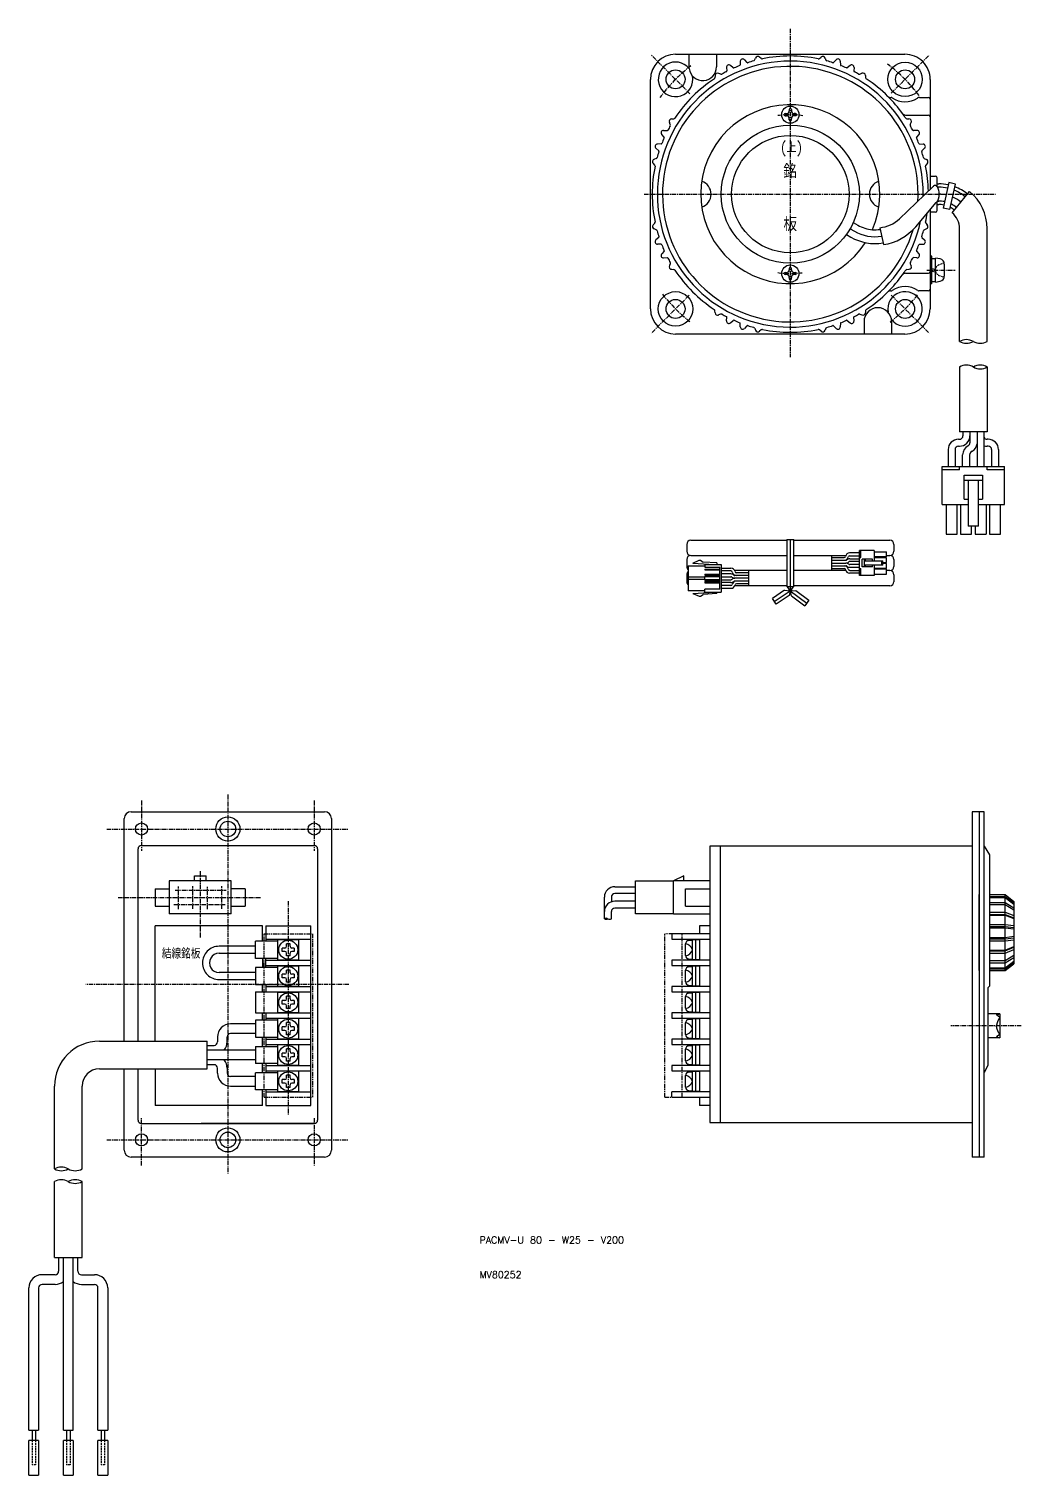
# Model space of a CAD drawing. Extents: x -120 to 530, y -47 to 372.
# Drawn here: x -120.5 to 166.8, y -47 to 371.6 of the extents above; entities that cross this region are included whole.
import ezdxf

# ---------------------------------------------------------------- set-up
doc = ezdxf.new("R2010")
doc.units = 0
for name, pattern in [('CENTER', [2, 1.25, -0.25, 0.25, -0.25]), ('DASHED', [0.75, 0.5, -0.25]), ('PHANTOM', [2.5, 1.25, -0.25, 0.25, -0.25, 0.25, -0.25])]:
    doc.linetypes.add(name, pattern=pattern)
doc.layers.get('0').update_dxf_attribs({"linetype": 'CONTINUOUS'})
doc.layers.add('CENTER', color=1, linetype='CENTER')
doc.styles.get("Standard").update_dxf_attribs({"font": 'txt.shx', "bigfont": 'bigfont.shx'})
doc.styles.add('STANDARD2', font='txt.shx')

msp = doc.modelspace()

# ---------------------------------------------------------------- linework, layer by layer
at = {"color": 7, "linetype": 'CONTINUOUS'}
for p, q in [((66.8, 364.3), (70.65, 364.3)), ((70.65, 364.3), (133.2, 364.3)), ((70.65, 364.3), (70.65, 360.68)), ((78.65, 364.3), (78.65, 360.68)), ((70.65, 360.68), (70.65, 360.68)), ((70.65, 360.68), (70.65, 360.68)), ((81.54, 360.48), (81.61, 359.46)), ((83.5, 360.37), (82.71, 361.05)), ((85.52, 362.26), (85.47, 361.19)), ((86.73, 362.7), (87.46, 361.91)), ((89.67, 362.6), (89.92, 363.18)), ((91.59, 363.06), (91.11, 363.47)), ((108.41, 363.06), (108.89, 363.45)), ((110.08, 363.17), (110.33, 362.6)), ((113.27, 362.7), (112.54, 361.91)), ((114.48, 362.26), (114.53, 361.19)), ((117.29, 361.05), (116.5, 360.37)), ((118.45, 360.48), (118.39, 359.46)), ((59.5, 290.6), (59.5, 357)), ((78.24, 358.12), (78.19, 357.51)), ((79.87, 358.54), (79.29, 358.77)), ((120.13, 358.54), (120.76, 358.79)), ((121.76, 358.18), (121.81, 357.51)), ((140.5, 357), (140.5, 325.2)), ((128.98, 351.8), (129.22, 351.8)), ((137.4, 351.8), (140, 351.8)), ((99.7, 348.3), (99.7, 347.9)), ((100.3, 348.3), (100.3, 347.9)), ((65.26, 343.94), (65.01, 344.56)), ((65.62, 345.56), (66.29, 345.61)), ((98.5, 347.1), (98.9, 347.1)), ((98.5, 346.5), (98.9, 346.5)), ((99.7, 345.3), (99.7, 345.7)), ((100.3, 345.3), (100.3, 345.7)), ((101.5, 347.1), (101.1, 347.1)), ((101.5, 346.5), (101.1, 346.5)), ((133.31, 346.7), (140, 346.7)), ((133.71, 345.61), (134.32, 345.56)), ((134.74, 343.93), (134.97, 344.51)), ((63.44, 340.3), (62.8, 341.04)), ((63.32, 342.26), (64.34, 342.19)), ((136.68, 342.26), (135.66, 342.19)), ((137.25, 341.09), (136.56, 340.3)), ((61.1, 337.07), (61.89, 336.34)), ((62.61, 338.33), (61.54, 338.28)), ((137.39, 338.33), (138.46, 338.28)), ((138.11, 336.34), (138.9, 337.07)), ((60.74, 332.21), (60.35, 332.69)), ((61.2, 334.13), (60.63, 333.89)), ((138.8, 334.13), (139.42, 333.87)), ((139.69, 332.73), (139.26, 332.21)), ((140.5, 329.05), (142, 329.05)), ((142.5, 326.8), (142.5, 328.55)), ((142.5, 326.8), (143, 326.8)), ((142.5, 326), (142.5, 326.8)), ((145.91, 327.17), (144.23, 319.78)), ((147.86, 326.72), (145.91, 327.17)), ((146.18, 319.34), (147.86, 326.72)), ((141.29, 325.92), (131.65, 316.65)), ((143, 325.8), (142.65, 325.8)), ((146.83, 318.42), (151.93, 324.58)), ((136.32, 314.37), (142.21, 321.37)), ((140.5, 319.34), (140.5, 290.6)), ((142, 318.55), (140.5, 318.55)), ((142.5, 319.05), (142.5, 321.6)), ((142.5, 320.8), (143, 320.8)), ((142.65, 321.8), (143, 321.8)), ((146.18, 319.34), (144.23, 319.78)), ((60.3, 314.87), (60.74, 315.39)), ((118.23, 315.58), (119.55, 314.82)), ((125.91, 314.08), (126.96, 309.19)), ((139.26, 315.39), (139.65, 314.91)), ((61.2, 313.47), (60.58, 313.73)), ((61.89, 311.26), (61.1, 310.53)), ((116.23, 312.12), (117.55, 311.36)), ((117.32, 313.8), (118.55, 313.09)), ((138.11, 311.26), (138.9, 310.53)), ((138.8, 313.47), (139.36, 313.72)), ((149, 281.15), (149, 313.8)), ((157, 281.15), (157, 313.8)), ((62.61, 309.27), (61.54, 309.32)), ((63.44, 307.3), (62.8, 306.56)), ((136.56, 307.3), (137.25, 306.51)), ((137.39, 309.27), (138.46, 309.32)), ((141, 305.8), (140.5, 305.8)), ((141, 297.8), (141, 305.8)), ((63.32, 305.35), (64.34, 305.41)), ((65.26, 303.67), (65.03, 303.1)), ((65.68, 302.05), (66.29, 301.99)), ((99.7, 302.3), (99.7, 301.9)), ((100.3, 301.9), (100.3, 302.3)), ((133.71, 301.99), (134.38, 302.04)), ((134.74, 303.67), (134.99, 303.04)), ((136.68, 305.35), (135.66, 305.41)), ((141, 305.18), (142, 305.18)), ((141, 301.34), (141, 305.12)), ((141, 302.25), (142, 302.06)), ((141, 301.54), (142, 301.35)), ((142, 298.3), (142, 305.3)), ((143.38, 305.03), (142, 305.3)), ((144.6, 303.56), (144.6, 300.04)), ((98.5, 301.1), (98.9, 301.1)), ((98.9, 300.5), (98.5, 300.5)), ((99.7, 299.7), (99.7, 299.3)), ((100.3, 299.3), (100.3, 299.7)), ((101.1, 301.1), (101.5, 301.1)), ((101.5, 300.5), (101.1, 300.5)), ((133.31, 300.9), (140, 300.9)), ((141, 297.8), (140.5, 297.8)), ((142, 298.43), (141, 298.43)), ((142, 298.3), (143.38, 298.57)), ((128.98, 295.8), (129.19, 295.8)), ((140, 295.8), (137.25, 295.8)), ((78.24, 289.42), (78.19, 290.04)), ((79.82, 289.04), (79.24, 288.81)), ((120.13, 289.06), (120.7, 288.83)), ((121.81, 290.09), (121.76, 289.48)), ((81.54, 287.12), (81.61, 288.15)), ((82.7, 286.55), (83.5, 287.24)), ((85.52, 285.34), (85.47, 286.41)), ((87.46, 285.69), (86.73, 284.9)), ((89.69, 284.96), (89.91, 284.44)), ((110.33, 285), (110.07, 284.38)), ((112.54, 285.69), (113.27, 284.9)), ((114.53, 286.41), (114.48, 285.34)), ((116.5, 287.24), (117.29, 286.55)), ((118.45, 287.12), (118.39, 288.15)), ((121.35, 286.92), (121.35, 283.3)), ((129.35, 286.92), (129.35, 283.3)), ((133.2, 283.3), (66.8, 283.3)), ((91.55, 284.51), (91.11, 284.15)), ((108.93, 284.11), (108.41, 284.54)), ((149, 273.76), (149, 254.97)), ((157, 273.76), (157, 254.97)), ((148.7, 252.83), (149, 252.83)), ((157, 254.97), (149, 254.97)), ((150, 254.97), (150, 253.83)), ((152, 254.97), (152, 251.83)), ((154.1, 254.97), (154.1, 244.97)), ((156.1, 244.97), (156.1, 254.97)), ((157.3, 252.83), (157, 252.83)), ((145.7, 249.83), (145.7, 244.97)), ((147.7, 249.83), (147.7, 244.97)), ((148.7, 250.83), (149, 250.83)), ((149.9, 244.97), (149.9, 248.31)), ((151.9, 247.76), (151.9, 244.97)), ((157.3, 250.83), (157, 250.83)), ((158.3, 249.83), (158.3, 244.97)), ((160.3, 249.83), (160.3, 244.97)), ((144, 244.97), (162, 244.97)), ((144, 233.97), (144, 244.97)), ((149, 243.97), (144, 243.97)), ((149, 243.97), (149, 244.97)), ((157, 243.97), (157, 244.97)), ((162, 243.97), (157, 243.97)), ((162, 233.97), (162, 244.97)), ((150.3, 242.47), (155.7, 242.47)), ((150.3, 235.47), (150.3, 242.47)), ((150.3, 240.97), (155.7, 240.97)), ((151.5, 240.97), (151.5, 227.67)), ((154.5, 227.67), (154.5, 240.97)), ((155.7, 242.47), (155.7, 235.47)), ((150.3, 235.47), (151.5, 235.47)), ((154.5, 235.47), (155.7, 235.47)), ((144, 233.97), (151.5, 233.97)), ((145.1, 233.97), (145.1, 225.37)), ((148.3, 225.37), (148.3, 233.97)), ((149.3, 233.97), (149.3, 225.37)), ((154.5, 233.97), (162, 233.97)), ((156.7, 233.97), (156.7, 225.37)), ((157.7, 233.97), (157.7, 225.37)), ((160.9, 225.37), (160.9, 233.97)), ((154.5, 227.67), (151.5, 227.67)), ((152.5, 225.37), (152.5, 227.67)), ((153.5, 227.67), (153.5, 225.37)), ((70, 222.4), (70, 220.4)), ((71.2, 223.6), (99, 223.6)), ((99, 223.8), (99, 210.2)), ((99, 223.8), (101, 223.8)), ((100, 223.8), (100, 209)), ((101, 210.2), (101, 223.8)), ((101, 223.6), (128.8, 223.6)), ((130, 222.4), (130, 220.4)), ((145.1, 225.37), (148.3, 225.37)), ((149.3, 225.37), (152.5, 225.37)), ((153.5, 225.37), (156.7, 225.37)), ((157.7, 225.37), (160.9, 225.37)), ((70, 218), (70, 216)), ((71.2, 219.2), (99, 219.2)), ((71.8, 217), (73.6, 217.8)), ((73.6, 217.8), (74, 217.8)), ((74, 217.8), (74.8, 217.29)), ((101, 219.2), (116.08, 219.2)), ((112, 214.8), (112, 219.2)), ((112, 218.6), (115.6, 218.6)), ((112, 217.8), (116.1, 217.8)), ((120, 219.92), (117.18, 219.92)), ((117.2, 219.12), (120, 219.12)), ((117.2, 218.24), (120, 218.24)), ((120, 213.4), (120, 220.6)), ((124.24, 220.6), (120, 220.6)), ((120, 218.6), (120.4, 218.6)), ((120.4, 218.6), (120.4, 220.6)), ((120.84, 215.92), (120.84, 218.08)), ((123.84, 218.08), (120.84, 218.08)), ((121.44, 215.92), (121.44, 218.08)), ((121.76, 217.6), (121.76, 218.08)), ((123.84, 217.6), (123.84, 218.08)), ((124.24, 220.6), (124.24, 217.6)), ((124.24, 220.22), (127.84, 220.22)), ((127.84, 218.82), (124.24, 218.82)), ((127.84, 218.54), (124.24, 218.54)), ((127.84, 218.82), (127.84, 220.22)), ((127.84, 219.2), (128.8, 219.2)), ((127.84, 217.14), (127.84, 218.54)), ((130, 218), (130, 216)), ((70, 213.6), (70, 211.6)), ((70.44, 216.2), (75.24, 216.2)), ((70.44, 216.2), (70.44, 209)), ((71.8, 217), (77.92, 216.6)), ((78.72, 217.03), (74.8, 217.29)), ((75.24, 216.6), (80, 216.6)), ((75.24, 216.6), (75.24, 215.8)), ((75.24, 215.8), (79.6, 215.8)), ((75.24, 215.22), (79.6, 215.22)), ((75.24, 215.22), (75.24, 215.02)), ((75.24, 215.02), (79.6, 215.02)), ((75.24, 213.74), (75.24, 213.54)), ((75.24, 213.74), (79.6, 213.74)), ((75.24, 213.54), (79.6, 213.54)), ((78.72, 217.03), (78.72, 216.6)), ((79.6, 209.4), (79.6, 215.8)), ((80, 216.6), (80, 208.6)), ((80, 215.52), (82.82, 215.52)), ((82.8, 214.72), (80, 214.72)), ((82.8, 213.84), (80, 213.84)), ((99, 214.8), (83.92, 214.8)), ((88, 214.2), (84.4, 214.2)), ((88, 210.4), (88, 214.8)), ((116.08, 214.8), (101, 214.8)), ((112, 217), (116.1, 217)), ((112, 217), (116.1, 217)), ((112, 216.2), (116.1, 216.2)), ((112, 215.4), (115.6, 215.4)), ((120, 214.08), (117.18, 214.08)), ((120, 217.44), (117.2, 217.44)), ((120, 216.56), (117.2, 216.56)), ((117.2, 215.76), (120, 215.76)), ((117.2, 214.88), (120, 214.88)), ((120, 215.4), (120.4, 215.4)), ((120.4, 213.4), (120.4, 215.4)), ((123.84, 215.92), (120.84, 215.92)), ((121.44, 217.6), (126.76, 217.6)), ((126.76, 216.4), (121.44, 216.4)), ((121.76, 215.92), (121.76, 216.4)), ((123.84, 215.92), (123.84, 216.4)), ((124.24, 216.4), (124.24, 213.4)), ((127.84, 215.46), (124.24, 215.46)), ((127.84, 215.18), (124.24, 215.18)), ((124.24, 213.78), (127.84, 213.78)), ((126.48, 216.4), (126.48, 217.6)), ((126.76, 216.4), (126.76, 217.6)), ((126.76, 217.14), (127.84, 217.14)), ((127.84, 216.86), (126.76, 216.86)), ((127.84, 215.46), (127.84, 216.86)), ((127.84, 213.78), (127.84, 215.18)), ((128.8, 214.8), (127.84, 214.8)), ((130, 213.6), (130, 211.6)), ((75.24, 212.92), (70.44, 212.92)), ((75.24, 212.28), (70.44, 212.28)), ((75.24, 213.34), (75.24, 213.14)), ((75.24, 213.34), (79.6, 213.34)), ((75.24, 213.14), (79.6, 213.14)), ((75.24, 212.28), (75.24, 212.92)), ((75.24, 212.26), (79.6, 212.26)), ((75.24, 212.26), (75.24, 212.06)), ((75.24, 212.06), (79.6, 212.06)), ((75.24, 211.86), (75.24, 211.66)), ((75.24, 211.86), (79.6, 211.86)), ((75.24, 211.66), (79.6, 211.66)), ((75.24, 211.46), (75.24, 211.26)), ((75.24, 211.46), (79.6, 211.46)), ((75.24, 211.26), (79.6, 211.26)), ((79.6, 209.4), (75.24, 209.4)), ((75.24, 208.6), (75.24, 209.4)), ((80, 213.04), (82.8, 213.04)), ((80, 212.16), (82.8, 212.16)), ((82.8, 211.36), (80, 211.36)), ((82.8, 210.48), (80, 210.48)), ((80, 209.68), (82.82, 209.68)), ((88, 213.4), (83.9, 213.4)), ((88, 212.6), (83.9, 212.6)), ((88, 212.6), (83.9, 212.6)), ((88, 211.8), (83.9, 211.8)), ((99, 210.4), (83.92, 210.4)), ((88, 211), (84.4, 211)), ((99, 210.2), (101, 210.2)), ((99, 210.2), (100, 209)), ((99.6, 209.48), (99.6, 209.03)), ((100, 209), (101, 210.2)), ((100.4, 209.01), (100.4, 209.48)), ((128.8, 210.4), (101, 210.4)), ((124.24, 213.4), (120, 213.4)), ((75.24, 209), (70.44, 209)), ((71.8, 208.2), (77.92, 208.6)), ((71.8, 208.2), (73.6, 207.4)), ((73.6, 207.4), (74, 207.4)), ((74, 207.4), (74.8, 207.92)), ((78.72, 208.17), (74.8, 207.92)), ((75.24, 208.6), (80, 208.6)), ((78.72, 208.17), (78.72, 208.6)), ((98.35, 209.1), (94.82, 206.74)), ((95.93, 205.08), (94.82, 206.74)), ((95.37, 205.91), (100, 209)), ((99.64, 207.56), (95.93, 205.08)), ((98.35, 209.1), (100, 209)), ((100, 209), (99.64, 207.56)), ((100, 209), (101.6, 209.05)), ((100, 209), (104.78, 205.43)), ((100.32, 207.51), (100, 209)), ((100.32, 207.51), (104.18, 204.63)), ((101.6, 209.05), (105.38, 206.23)), ((105.38, 206.23), (104.18, 204.63)), ((-92.87, 78.57), (-92.87, 143)), ((-90.87, 145), (-34.87, 145)), ((-32.87, 143), (-32.87, 47)), ((156.18, 145), (152.68, 145)), ((152.68, 145), (152.68, 45)), ((154.68, 145), (154.68, 45)), ((156.18, 45), (156.18, 145)), ((-88.87, 78.57), (-88.87, 134.25)), ((-87.87, 135.25), (-37.87, 135.25)), ((-36.87, 134.25), (-36.87, 55.75)), ((152.68, 135), (76.68, 135)), ((76.68, 135), (76.68, 55)), ((79.68, 135), (79.68, 55)), ((156.18, 135), (157.68, 132.5)), ((157.68, 132.5), (157.68, 94.5)), ((-72.57, 125), (-72.57, 126.4)), ((-72.57, 126.4), (-69.17, 126.4)), ((-69.17, 125), (-69.17, 126.4)), ((69.18, 126.4), (66.18, 125)), ((69.18, 125), (69.18, 126.4)), ((-83.87, 122.7), (-83.87, 117.7)), ((-83.87, 122.7), (-79.87, 122.7)), ((-61.87, 125), (-79.87, 125)), ((-79.87, 125), (-79.87, 115.4)), ((-61.87, 115.4), (-61.87, 125)), ((-57.87, 122.7), (-61.87, 122.7)), ((-57.87, 122.7), (-57.87, 117.7)), ((49.18, 123.3), (55.18, 123.3)), ((55.18, 125), (66.18, 125)), ((55.18, 115.4), (55.18, 125)), ((76.68, 125), (66.18, 125)), ((66.18, 115.4), (66.18, 125)), ((69.68, 122.7), (76.68, 122.7)), ((69.68, 117.7), (69.68, 122.7)), ((-83.87, 117.7), (-79.87, 117.7)), ((-61.87, 117.7), (-57.87, 117.7)), ((46.18, 114.01), (46.18, 120.3)), ((48.18, 120.3), (48.18, 118.93)), ((55.18, 121.3), (49.18, 121.3)), ((55.18, 119.1), (49.18, 119.1)), ((69.68, 117.7), (76.68, 117.7)), ((154.68, 99), (154.68, 121)), ((157.68, 121), (162.18, 121)), ((157.68, 120.5), (162.18, 120.5)), ((157.68, 120.16), (162.18, 120.16)), ((157.68, 118.74), (162.18, 118.74)), ((157.68, 118.1), (162.18, 118.1)), ((162.18, 121), (164.68, 119)), ((162.18, 99), (162.18, 121)), ((162.18, 120.5), (164.68, 118.62)), ((162.18, 120.16), (164.68, 118.27)), ((162.18, 118.74), (164.68, 117.21)), ((162.18, 118.1), (164.68, 116.56)), ((164.68, 119), (164.68, 101)), ((-61.87, 115.4), (-79.87, 115.4)), ((48.18, 114.01), (48.18, 116.1)), ((55.18, 117.1), (49.18, 117.1)), ((66.18, 115.4), (55.18, 115.4)), ((66.18, 115.4), (76.68, 115.4)), ((157.68, 115.93), (162.18, 115.93)), ((157.68, 115.25), (162.18, 115.25)), ((157.68, 115.06), (162.18, 115.06)), ((162.18, 115.93), (164.68, 114.93)), ((162.18, 115.25), (164.68, 114.25)), ((162.18, 115.06), (164.68, 114.06)), ((-83.87, 78.57), (-83.87, 112)), ((-52.87, 112), (-83.87, 112)), ((-52.87, 107.55), (-52.87, 112)), ((-51.87, 112), (-51.87, 107.55)), ((-51.87, 112), (-38.87, 112)), ((-38.87, 60), (-38.87, 112)), ((76.68, 109.61), (65.68, 109.61)), ((65.68, 109.61), (65.68, 108.11)), ((73.68, 112), (73.68, 109.61)), ((76.68, 112), (73.68, 112)), ((157.68, 112.4), (162.18, 112.4)), ((157.68, 111.82), (162.18, 111.82)), ((157.68, 111.42), (162.18, 111.42)), ((162.18, 112.4), (164.68, 112.05)), ((162.18, 111.82), (164.68, 111.48)), ((162.18, 111.42), (164.68, 111.07)), ((162.18, 108.58), (164.68, 108.93)), ((-54.87, 106.05), (-65.41, 106.05)), ((-48.37, 107.55), (-54.87, 107.55)), ((-54.87, 102.55), (-54.87, 107.55)), ((-51.87, 108.11), (-38.87, 108.11)), ((-48.37, 102.05), (-48.37, 108.05)), ((-48.37, 108.05), (-42.37, 108.05)), ((-46.37, 105.55), (-47.12, 105.55)), ((-47.12, 104.55), (-47.12, 105.55)), ((-45.87, 106.05), (-45.87, 106.8)), ((-44.87, 106.8), (-45.87, 106.8)), ((-44.87, 106.05), (-44.87, 106.8)), ((-43.62, 105.55), (-44.37, 105.55)), ((-43.62, 105.55), (-43.62, 104.55)), ((-42.37, 108.05), (-42.37, 102.05)), ((65.68, 108.11), (76.68, 108.11)), ((69.68, 103.39), (69.68, 106.71)), ((70.6, 107.7), (71.68, 107.8)), ((71.68, 102.19), (71.68, 107.91)), ((73.68, 107.91), (71.68, 107.91)), ((72.68, 102.19), (72.68, 107.91)), ((73.68, 108.11), (73.68, 101.99)), ((157.68, 108.58), (162.18, 108.58)), ((157.68, 108.18), (162.18, 108.18)), ((157.68, 107.6), (162.18, 107.6)), ((157.68, 104.94), (162.18, 104.94)), ((157.68, 104.75), (162.18, 104.75)), ((162.18, 108.18), (164.68, 108.52)), ((162.18, 107.6), (164.68, 107.95)), ((162.18, 104.94), (164.68, 105.94)), ((162.18, 104.75), (164.68, 105.75)), ((162.18, 104.07), (164.68, 105.07)), ((-65.41, 104.05), (-54.87, 104.05)), ((-48.37, 102.55), (-54.87, 102.55)), ((-52.87, 102.55), (-52.87, 99.93)), ((-51.87, 99.93), (-51.87, 102.55)), ((-51.87, 101.99), (-38.87, 101.99)), ((-51.87, 100.49), (-38.87, 100.49)), ((-42.37, 102.05), (-48.37, 102.05)), ((-46.37, 104.55), (-47.12, 104.55)), ((-45.87, 103.3), (-45.87, 104.05)), ((-44.87, 103.3), (-45.87, 103.3)), ((-44.87, 103.3), (-44.87, 104.05)), ((-43.62, 104.55), (-44.37, 104.55)), ((65.68, 101.99), (65.68, 100.49)), ((76.68, 101.99), (65.68, 101.99)), ((65.68, 100.49), (76.68, 100.49)), ((70.6, 102.4), (71.68, 102.3)), ((71.68, 102.19), (73.68, 102.19)), ((73.68, 100.49), (73.68, 94.37)), ((157.68, 104.07), (162.18, 104.07)), ((157.68, 101.9), (162.18, 101.9)), ((157.68, 101.26), (162.18, 101.26)), ((162.18, 101.9), (164.68, 103.44)), ((162.18, 101.26), (164.68, 102.79)), ((162.18, 99.85), (164.68, 101.73)), ((162.18, 99.5), (164.68, 101.38)), ((162.18, 99), (164.68, 101)), ((-54.87, 98.43), (-65.41, 98.43)), ((-65.41, 96.43), (-54.87, 96.43)), ((-48.37, 99.93), (-54.87, 99.93)), ((-54.87, 99.93), (-54.87, 94.93)), ((-48.37, 100.43), (-42.37, 100.43)), ((-48.37, 94.43), (-48.37, 100.43)), ((-46.37, 97.93), (-47.12, 97.93)), ((-47.12, 96.93), (-47.12, 97.93)), ((-46.37, 96.93), (-47.12, 96.93)), ((-45.87, 98.43), (-45.87, 99.18)), ((-44.87, 99.18), (-45.87, 99.18)), ((-45.87, 95.68), (-45.87, 96.43)), ((-44.87, 98.43), (-44.87, 99.18)), ((-44.87, 95.68), (-44.87, 96.43)), ((-43.62, 97.93), (-44.37, 97.93)), ((-43.62, 96.93), (-44.37, 96.93)), ((-43.62, 97.93), (-43.62, 96.93)), ((-42.37, 100.43), (-42.37, 94.43)), ((69.68, 95.77), (69.68, 99.09)), ((70.6, 100.08), (71.68, 100.18)), ((71.68, 94.57), (71.68, 100.29)), ((73.68, 100.29), (71.68, 100.29)), ((72.68, 94.57), (72.68, 100.29)), ((76.68, 97), (76.68, 95)), ((157.68, 99.85), (162.18, 99.85)), ((157.68, 99.5), (162.18, 99.5)), ((157.68, 99), (162.18, 99)), ((-48.37, 94.93), (-54.87, 94.93)), ((-54.87, 92.87), (-38.87, 92.87)), ((-54.87, 92.87), (-54.87, 86.75)), ((-52.87, 92.87), (-52.87, 94.93)), ((-51.87, 94.93), (-51.87, 92.87)), ((-51.87, 94.37), (-38.87, 94.37)), ((-42.37, 94.43), (-48.37, 94.43)), ((-48.37, 92.81), (-42.37, 92.81)), ((-48.37, 86.81), (-48.37, 92.81)), ((-44.87, 95.68), (-45.87, 95.68)), ((-42.37, 92.81), (-42.37, 86.81)), ((65.68, 94.37), (65.68, 92.87)), ((76.68, 94.37), (65.68, 94.37)), ((65.68, 92.87), (76.68, 92.87)), ((70.6, 94.78), (71.68, 94.68)), ((70.6, 92.46), (71.68, 92.56)), ((71.68, 94.57), (73.68, 94.57)), ((71.68, 86.95), (71.68, 92.67)), ((73.68, 92.67), (71.68, 92.67)), ((72.68, 86.95), (72.68, 92.67)), ((73.68, 92.87), (73.68, 86.75)), ((157.68, 94.5), (157.18, 94)), ((157.18, 94), (157.18, 71.5)), ((-46.37, 90.31), (-47.12, 90.31)), ((-47.12, 89.31), (-47.12, 90.31)), ((-46.37, 89.31), (-47.12, 89.31)), ((-45.87, 90.81), (-45.87, 91.56)), ((-44.87, 91.56), (-45.87, 91.56)), ((-45.87, 88.06), (-45.87, 88.81)), ((-44.87, 88.06), (-45.87, 88.06)), ((-44.87, 90.81), (-44.87, 91.56)), ((-44.87, 88.06), (-44.87, 88.81)), ((-43.62, 90.31), (-44.37, 90.31)), ((-43.62, 89.31), (-44.37, 89.31)), ((-43.62, 90.31), (-43.62, 89.31)), ((69.68, 88.15), (69.68, 91.47)), ((-54.87, 86.75), (-38.87, 86.75)), ((-48.37, 84.69), (-54.87, 84.69)), ((-54.87, 84.69), (-54.87, 79.69)), ((-52.87, 84.69), (-52.87, 86.75)), ((-51.87, 86.75), (-51.87, 84.69)), ((-51.87, 85.25), (-38.87, 85.25)), ((-42.37, 86.81), (-48.37, 86.81)), ((-48.37, 85.19), (-42.37, 85.19)), ((-48.37, 79.19), (-48.37, 85.19)), ((-45.87, 83.19), (-45.87, 83.94)), ((-44.87, 83.94), (-45.87, 83.94)), ((-44.87, 83.19), (-44.87, 83.94)), ((-42.37, 85.19), (-42.37, 79.19)), ((65.68, 86.75), (65.68, 85.25)), ((76.68, 86.75), (65.68, 86.75)), ((65.68, 85.25), (76.68, 85.25)), ((69.68, 80.53), (69.68, 83.85)), ((70.6, 87.16), (71.68, 87.06)), ((70.6, 84.85), (71.68, 84.94)), ((71.68, 86.95), (73.68, 86.95)), ((71.68, 79.33), (71.68, 85.05)), ((73.68, 85.05), (71.68, 85.05)), ((72.68, 79.33), (72.68, 85.05)), ((73.68, 85.25), (73.68, 79.13)), ((160.68, 86.5), (157.18, 86.5)), ((159.68, 86.16), (160.68, 86.5)), ((160.68, 85.45), (159.68, 86.16)), ((160.68, 86.5), (160.68, 79.5)), ((-65.87, 79.79), (-65.87, 78.37)), ((-63.07, 78.37), (-63.07, 79.79)), ((-54.87, 83.59), (-62.07, 83.59)), ((-54.87, 80.79), (-62.07, 80.79)), ((-54.87, 79.69), (-48.37, 79.69)), ((-52.87, 77.07), (-52.87, 79.69)), ((-51.87, 79.69), (-51.87, 77.07)), ((-46.37, 82.69), (-47.12, 82.69)), ((-47.12, 81.69), (-47.12, 82.69)), ((-46.37, 81.69), (-47.12, 81.69)), ((-45.87, 80.44), (-45.87, 81.19)), ((-44.87, 80.44), (-45.87, 80.44)), ((-44.87, 80.44), (-44.87, 81.19)), ((-43.62, 82.69), (-44.37, 82.69)), ((-43.62, 81.69), (-44.37, 81.69)), ((-43.62, 82.69), (-43.62, 81.69)), ((160.68, 80.55), (159.68, 79.84)), ((159.68, 79.84), (160.68, 79.5)), ((-100.07, 78.57), (-68.87, 78.57)), ((-68.87, 70.57), (-68.87, 78.57)), ((-68.87, 77.37), (-66.87, 77.37)), ((-54.87, 75.97), (-68.87, 75.97)), ((-54.87, 77.07), (-48.37, 77.07)), ((-54.87, 77.07), (-54.87, 72.07)), ((-51.87, 79.13), (-38.87, 79.13)), ((-51.87, 77.63), (-38.87, 77.63)), ((-42.37, 79.19), (-48.37, 79.19)), ((-48.37, 77.57), (-42.37, 77.57)), ((-48.37, 71.57), (-48.37, 77.57)), ((-45.87, 75.57), (-45.87, 76.32)), ((-44.87, 76.32), (-45.87, 76.32)), ((-44.87, 75.57), (-44.87, 76.32)), ((-42.37, 77.57), (-42.37, 71.57)), ((65.68, 79.13), (65.68, 77.63)), ((76.68, 79.13), (65.68, 79.13)), ((65.68, 77.63), (76.68, 77.63)), ((69.68, 72.91), (69.68, 76.23)), ((70.6, 79.54), (71.68, 79.44)), ((70.6, 77.22), (71.68, 77.32)), ((71.68, 79.33), (73.68, 79.33)), ((71.68, 71.71), (71.68, 77.43)), ((73.68, 77.43), (71.68, 77.43)), ((72.68, 71.71), (72.68, 77.43)), ((73.68, 77.63), (73.68, 71.51)), ((160.68, 79.5), (157.18, 79.5)), ((-54.87, 73.17), (-68.87, 73.17)), ((-66.87, 71.77), (-68.87, 71.77)), ((-48.37, 72.07), (-54.87, 72.07)), ((-52.87, 69.45), (-52.87, 72.07)), ((-51.87, 72.07), (-51.87, 69.45)), ((-51.87, 71.51), (-38.87, 71.51)), ((-42.37, 71.57), (-48.37, 71.57)), ((-46.37, 75.07), (-47.12, 75.07)), ((-47.12, 74.07), (-47.12, 75.07)), ((-46.37, 74.07), (-47.12, 74.07)), ((-45.87, 72.82), (-45.87, 73.57)), ((-44.87, 72.82), (-45.87, 72.82)), ((-44.87, 72.82), (-44.87, 73.57)), ((-43.62, 75.07), (-44.37, 75.07)), ((-43.62, 74.07), (-44.37, 74.07)), ((-43.62, 75.07), (-43.62, 74.07)), ((76.68, 71.51), (65.68, 71.51)), ((65.68, 71.51), (65.68, 70.01)), ((70.6, 71.92), (71.68, 71.82)), ((71.68, 71.71), (73.68, 71.71)), ((157.18, 71.5), (156.18, 69.5)), ((-100.07, 70.57), (-68.87, 70.57)), ((-92.87, 47), (-92.87, 70.57)), ((-88.87, 55.75), (-88.87, 70.57)), ((-83.87, 70.57), (-83.87, 60)), ((-65.87, 69.35), (-65.87, 70.77)), ((-63.07, 70.77), (-63.07, 69.35)), ((-54.87, 68.35), (-62.07, 68.35)), ((-48.37, 69.45), (-54.87, 69.45)), ((-54.87, 64.45), (-54.87, 69.45)), ((-51.87, 70.01), (-38.87, 70.01)), ((-48.37, 69.95), (-42.37, 69.95)), ((-48.37, 63.95), (-48.37, 69.95)), ((-46.37, 67.45), (-47.12, 67.45)), ((-47.12, 66.45), (-47.12, 67.45)), ((-45.87, 67.95), (-45.87, 68.7)), ((-44.87, 68.7), (-45.87, 68.7)), ((-44.87, 67.95), (-44.87, 68.7)), ((-43.62, 67.45), (-44.37, 67.45)), ((-43.62, 67.45), (-43.62, 66.45)), ((-42.37, 69.95), (-42.37, 63.95)), ((65.68, 70.01), (76.68, 70.01)), ((69.68, 65.29), (69.68, 68.61)), ((70.6, 69.61), (71.68, 69.7)), ((71.68, 64.09), (71.68, 69.81)), ((73.68, 69.81), (71.68, 69.81)), ((72.68, 64.09), (72.68, 69.81)), ((73.68, 70.01), (73.68, 63.89)), ((-113.07, 41.6), (-113.07, 65.57)), ((-105.07, 41.6), (-105.07, 65.57)), ((-62.07, 65.55), (-54.87, 65.55)), ((-48.37, 64.45), (-54.87, 64.45)), ((-52.87, 60), (-52.87, 64.45)), ((-51.87, 64.45), (-51.87, 60)), ((-51.87, 63.89), (-38.87, 63.89)), ((-42.37, 63.95), (-48.37, 63.95)), ((-46.37, 66.45), (-47.12, 66.45)), ((-45.87, 65.2), (-45.87, 65.95)), ((-44.87, 65.2), (-45.87, 65.2)), ((-44.87, 65.2), (-44.87, 65.95)), ((-43.62, 66.45), (-44.37, 66.45)), ((76.68, 63.89), (65.68, 63.89)), ((65.68, 62.39), (65.68, 63.89)), ((70.6, 64.3), (71.68, 64.2)), ((71.68, 64.09), (73.68, 64.09)), ((-52.87, 60), (-83.87, 60)), ((-51.87, 60), (-38.87, 60)), ((-51.87, 60), (-38.87, 60)), ((65.68, 62.39), (76.68, 62.39)), ((73.68, 62.39), (73.68, 60)), ((76.68, 60), (73.68, 60)), ((-87.87, 54.75), (-37.87, 54.75)), ((-37.87, 54.75), (-70.57, 54.75)), ((76.68, 55), (152.68, 55)), ((-34.87, 45), (-90.87, 45)), ((156.18, 45), (152.68, 45)), ((-113.07, 15.96), (-113.07, 37.92)), ((-105.07, 15.96), (-105.07, 37.92)), ((-113.07, 15.96), (-105.07, 15.96)), ((-111.87, 15.96), (-111.87, 11.96)), ((-110.47, -34.04), (-110.47, 15.96)), ((-107.67, -34.04), (-107.67, 15.96)), ((-106.27, 11.96), (-106.27, 15.96)), ((-112.87, 10.96), (-116.67, 10.96)), ((-105.27, 10.96), (-101.47, 10.96)), ((-120.47, -34.04), (-120.47, 7.16)), ((-117.67, 7.16), (-117.67, -34.04)), ((-112.87, 8.16), (-116.67, 8.16)), ((-105.27, 8.16), (-101.47, 8.16)), ((-100.47, -34.04), (-100.47, 7.16)), ((-97.67, 7.16), (-97.67, -34.04)), ((-120.47, -34.04), (-117.67, -34.04)), ((-117.67, -37.04), (-120.47, -37.04)), ((-120.47, -47.04), (-120.47, -37.04)), ((-119.57, -34.04), (-119.57, -37.04)), ((-118.57, -34.04), (-118.57, -37.04)), ((-117.67, -37.04), (-117.67, -47.04)), ((-110.47, -34.04), (-107.67, -34.04)), ((-107.67, -37.04), (-110.47, -37.04)), ((-110.47, -47.04), (-110.47, -37.04)), ((-109.57, -34.04), (-109.57, -37.04)), ((-108.57, -34.04), (-108.57, -37.04)), ((-107.67, -37.04), (-107.67, -47.04)), ((-100.47, -34.04), (-97.67, -34.04)), ((-97.67, -37.04), (-100.47, -37.04)), ((-100.47, -47.04), (-100.47, -37.04)), ((-99.57, -34.04), (-99.57, -37.04)), ((-98.57, -34.04), (-98.57, -37.04)), ((-97.67, -37.04), (-97.67, -47.04)), ((-120.47, -47.04), (-117.67, -47.04)), ((-110.47, -47.04), (-107.67, -47.04)), ((-100.47, -47.04), (-97.67, -47.04))]:
    msp.add_line(p, q, dxfattribs=at)
at = {"color": 30, "linetype": 'CENTER'}
msp.add_line((59.5, 323.8), (59.5, 323.8), dxfattribs=at)
msp.add_line((59.5, 323.8), (59.5, 323.8), dxfattribs=at)
at = {"color": 3, "linetype": 'DASHED'}
for p, q in [((144.56, 303.9), (143.03, 303.32)), ((143.03, 300.28), (144.56, 299.7)), ((-119.57, -37.04), (-119.57, -44.04)), ((-118.57, -37.04), (-118.57, -44.04)), ((-109.57, -37.04), (-109.57, -44.04)), ((-108.57, -37.04), (-108.57, -44.04)), ((-99.57, -37.04), (-99.57, -44.04)), ((-98.57, -37.04), (-98.57, -44.04)), ((-118.57, -44.04), (-119.57, -44.04)), ((-108.57, -44.04), (-109.57, -44.04)), ((-98.57, -44.04), (-99.57, -44.04))]:
    msp.add_line(p, q, dxfattribs=at)
at = {"color": 3, "linetype": 'PHANTOM'}
for p, q in [((-52.37, 62.39), (-52.37, 109.61)), ((-52.37, 109.61), (-38.37, 109.61)), ((-38.37, 109.61), (-38.37, 62.39)), ((63.68, 62.39), (63.68, 109.61)), ((68.68, 109.61), (63.68, 109.61)), ((68.68, 62.39), (68.68, 109.61)), ((-52.37, 62.39), (-38.37, 62.39)), ((63.68, 62.39), (68.68, 62.39))]:
    msp.add_line(p, q, dxfattribs=at)
at = {"color": 7, "linetype": 'CONTINUOUS'}
for points in [[(142.21, 321.37, 0.002225), (142.23, 321.38, 0.003245), (142.24, 321.39, 0.004269), (142.25, 321.39, 0.005298), (142.27, 321.4, 0.006331), (142.28, 321.41, 0.007127), (142.29, 321.42, 0.005827), (142.31, 321.43, 0.005695), (142.32, 321.44, 0.004403), (142.33, 321.45, 0.004281), (142.35, 321.46, 0.015067), (142.4, 321.5, 0.012953), (142.44, 321.54, 0.006691), (142.46, 321.56, 0.007972), (142.49, 321.59, 0.006092), (142.51, 321.62, 0.00745), (142.54, 321.64, 0.005716), (142.56, 321.68, 0.007047), (142.58, 321.71, 0.005145), (142.61, 321.74, 0.006664), (142.63, 321.77, 0.004681), (142.65, 321.81, 0.006318), (142.68, 321.84, 0.004377), (142.7, 321.88, 0.005897), (142.72, 321.92, 0.004091), (142.74, 321.96, 0.005542), (142.76, 322, 0.003825), (142.78, 322.04, 0.005315), (142.8, 322.08, 0.00351), (142.82, 322.12, 0.005102), (142.84, 322.17, 0.003246), (142.86, 322.21, 0.004903), (142.87, 322.26, 0.003078), (142.89, 322.31, 0.00467), (142.91, 322.35, 0.002921), (142.92, 322.4, 0.004476), (142.94, 322.45, 0.004565), (142.96, 322.53, 0.006009), (142.98, 322.6, 0.004238), (143, 322.68, 0.005754), (143.02, 322.76, 0.003977), (143.04, 322.84, 0.007108), (143.06, 322.95, 0.005267), (143.07, 323.06, 0.006807), (143.09, 323.17, 0.006485), (143.11, 323.32, 0.010873), (143.12, 323.52, 0.062803), (143.03, 324.81, 0.00981), (143.01, 324.89, 0.000085), (142.99, 324.97, 0.01005), (142.97, 325.04, 0.000359), (142.95, 325.12, 0.008564), (142.93, 325.17, 0.0006), (142.91, 325.24, 0.008817), (142.89, 325.29, 0.003938), (142.88, 325.34, 0.003982), (142.86, 325.38, 0.004123), (142.84, 325.43, 0.004228), (142.82, 325.47, 0.004322), (142.8, 325.51, 0.004522), (142.78, 325.56, 0.004535), (142.76, 325.6, 0.004772), (142.74, 325.64, 0.004867), (142.72, 325.68, 0.005039), (142.7, 325.72, 0.00526), (142.68, 325.75, 0.005323), (142.66, 325.79, 0.005591), (142.63, 325.82, 0.005765), (142.61, 325.86, 0.005943), (142.59, 325.89, 0.006281), (142.56, 325.92, 0.006318), (142.54, 325.95, 0.006708), (142.52, 325.98, 0.006892), (142.49, 326.01, 0.007158), (142.47, 326.04, 0.007544), (142.44, 326.06, 0.007635), (142.42, 326.09, 0.008064), (142.39, 326.11, 0.008343), (142.36, 326.13, 0.008601), (142.34, 326.15, 0.009101), (142.31, 326.17, 0.009162), (142.28, 326.19, 0.009661), (142.26, 326.21, 0.009945), (142.23, 326.22, 0.010214), (142.2, 326.24, 0.01068), (142.17, 326.25, 0.010775), (142.15, 326.26, 0.011138), (142.12, 326.27, 0.017145), (142.08, 326.28, 0.017756), (142.03, 326.29, 0.030074), (141.96, 326.3, 0.085837), (141.77, 326.28, 0.008899), (141.74, 326.27, 0.013742), (141.71, 326.26, 0.008221), (141.68, 326.25, 0.013286), (141.66, 326.24, 0.007672), (141.63, 326.22, 0.012568), (141.6, 326.21, 0.007099), (141.58, 326.19, 0.011727), (141.55, 326.17, 0.006524), (141.52, 326.16, 0.011348), (141.5, 326.13, 0.005987), (141.47, 326.11, 0.006541), (141.46, 326.1, 0.001349), (141.44, 326.09, 0.006084), (141.43, 326.08, 0.008087), (141.39, 326.04, 0.007297), (141.38, 326.03, 0.001585), (141.37, 326.01, 0.013173), (141.34, 325.98, 0.000491), (141.33, 325.97, 0.006175), (141.32, 325.95, 0.001767), (141.31, 325.94, 0.000725), (141.29, 325.92)], [(160.68, 85.45, 0.000539), (160.61, 85.35, 0.001707), (160.55, 85.25, 0.002874), (160.48, 85.15, 0.004042), (160.41, 85.04, 0.005206), (160.35, 84.94, 0.006419), (160.28, 84.83, 0.006862), (160.22, 84.72, 0.007687), (160.16, 84.6, 0.008161), (160.11, 84.49, 0.018752), (160.01, 84.24, 0.007754), (159.96, 84.11, 0.007199), (159.92, 83.98, 0.005162), (159.88, 83.85, 0.004631), (159.85, 83.71, 0.003004), (159.81, 83.57, 0.003159), (159.78, 83.43, 0.001477), (159.75, 83.29, 0.001627), (159.71, 83.14, 0.000401), (159.68, 83)], [(160.68, 80.55, -0.000544), (160.61, 80.65, -0.001709), (160.55, 80.75, -0.002875), (160.48, 80.85, -0.004039), (160.41, 80.96, -0.005201), (160.35, 81.06, -0.006324), (160.28, 81.17, -0.006952), (160.22, 81.28, -0.007596), (160.16, 81.4, -0.008255), (160.11, 81.51, -0.01868), (160.01, 81.76, -0.008131), (159.96, 81.89, -0.006828), (159.92, 82.02, -0.005535), (159.88, 82.15, -0.004255), (159.85, 82.29, -0.003458), (159.81, 82.43, -0.002698), (159.78, 82.57, -0.001935), (159.75, 82.71, -0.001171), (159.71, 82.86, -0.000406), (159.68, 83)]]:
    msp.add_lwpolyline(points, format="xyb", dxfattribs=at)
for centre, radius in [((133.23, 357.03), 5), ((66.77, 357.04), 2.75), ((133.23, 357.03), 2.75), ((100, 346.8), 2.5), ((100, 323.8), 20), ((100, 323.8), 17), ((100, 300.8), 2.5), ((66.77, 290.57), 5), ((66.77, 290.57), 2.75), ((133.23, 290.57), 2.75), ((-62.87, 140), 3.5), ((-87.87, 140), 1.75), ((-62.87, 140), 2.25), ((-37.87, 140), 1.75), ((-45.37, 105.05), 2.75), ((-45.37, 97.43), 2.75), ((-45.37, 89.81), 2.75), ((-45.37, 82.19), 2.75), ((-45.37, 74.57), 2.75), ((-45.37, 66.95), 2.75), ((-87.87, 50), 1.75), ((-62.87, 50), 3.5), ((-62.87, 50), 2.25), ((-37.87, 50), 1.75)]:
    msp.add_circle(centre, radius, dxfattribs=at)
for centre, radius, start, end in [((66.8, 357), 7.3, 90, 180), ((133.2, 357), 7.3, 359.9995, 90), ((100, 323.8), 38.5, 0, 348.3241), ((66.77, 357.04), 5, 38.2789, 11.3337), ((100, 323.8), 37, 0, 343.8593), ((74.65, 360.68), 4, 179.9986, 180.0014), ((74.65, 360.68), 4, 179.9986, 180.0014), ((74.65, 360.68), 4, 180.0014, 187.875), ((74.65, 360.68), 4, 187.875, 359.9986), ((82.24, 360.53), 0.7, 47.6808, 183.5707), ((83.63, 360.52), 0.2, 228.9758, 294.0323), ((100, 323.8), 40, 111.4978, 114.0323), ((85.27, 361.2), 0.2, 291.4978, 357.3449), ((86.22, 362.23), 0.7, 42.7598, 177.3469), ((87.61, 362.04), 0.2, 222.7652, 287.9512), ((100, 323.8), 40, 105.353, 107.9512), ((89.3, 362.76), 0.4, 285.353, 337.1291), ((90.62, 362.89), 0.761, 49.8925, 157.1291), ((91.84, 363.37), 0.4, 229.8709, 281.6464), ((100, 323.8), 40, 89.9998, 101.6463), ((100, 323.8), 40, 78.3507, 89.9997), ((108.16, 363.37), 0.4, 258.3507, 309.7157), ((109.41, 362.99), 0.7, 14.8086, 138.2081), ((110.69, 362.76), 0.4, 203.2833, 254.6489), ((100, 323.8), 40, 72.0483, 74.6489), ((112.39, 362.04), 0.2, 252.0483, 317.2348), ((113.78, 362.23), 0.7, 2.6527, 137.2346), ((114.73, 361.2), 0.2, 182.6551, 248.5018), ((100, 323.8), 40, 65.9672, 68.5018), ((100, 323.8), 40, 65.9672, 68.5018), ((116.37, 360.52), 0.2, 245.9672, 311.0242), ((117.76, 360.53), 0.7, 356.4375, 131.9852), ((100, 323.8), 40, 123.3506, 146.6465), ((77.79, 357.55), 0.4, 303.3506, 354.715), ((78.94, 358.16), 0.7, 59.8125, 183.2016), ((80.01, 358.91), 0.4, 248.2776, 299.6489), ((100, 323.8), 40, 117.5449, 119.6489), ((81.41, 359.44), 0.2, 297.5449, 3.564), ((118.59, 359.44), 0.2, 176.4363, 242.4547), ((100, 323.8), 40, 60.3532, 62.4547), ((119.98, 358.91), 0.4, 240.3532, 292.1234), ((121.06, 358.16), 0.7, 1.6046, 115.4412), ((122.21, 357.55), 0.4, 184.868, 236.6466), ((100, 323.8), 40, 45.0168, 56.6466), ((128.98, 352.8), 1, 225.0168, 270.0117), ((100, 323.8), 40, 35.6565, 45.0168), ((129.22, 351.3), 0.5, 55.0005, 90), ((133.23, 357.03), 6.5, 234.9984, 303.778), ((137.4, 350.8), 1, 90, 123.778), ((140, 351.3), 0.5, 0.8316, 90), ((100, 323.8), 25.9, 336.6015, 327.1828), ((98.9, 347.9), 0.8, 270, 360), ((100, 348.3), 0.3, 90.0191, 180), ((100, 348.3), 0.3, 0, 90.0191), ((101.1, 347.9), 0.8, 180, 270), ((100, 323.8), 40, 150.353, 152.4547), ((65.64, 344.86), 0.7, 91.5961, 205.4412), ((64.89, 343.78), 0.4, 330.353, 22.1321), ((66.25, 346.01), 0.4, 274.868, 326.6465), ((98.5, 346.8), 0.3, 90.0191, 180), ((98.5, 346.8), 0.3, 180, 269.9809), ((98.9, 345.7), 0.8, 0, 90), ((100, 345.3), 0.3, 180, 269.9809), ((100, 345.3), 0.3, 269.9809, 0), ((101.1, 345.7), 0.8, 90, 180), ((101.5, 346.8), 0.3, 0, 90.0191), ((101.5, 346.8), 0.3, 269.9809, 0), ((133.31, 347.7), 1, 215.6565, 270), ((100, 323.8), 40, 33.3507, 35.6565), ((133.75, 346.01), 0.4, 213.3507, 264.715), ((134.36, 344.86), 0.7, 329.8084, 93.2021), ((135.11, 343.79), 0.4, 158.2776, 209.649), ((100, 323.8), 40, 27.5449, 29.649), ((140, 346.2), 0.5, 1.1299, 90), ((63.27, 341.56), 0.7, 86.4369, 227.924), ((100, 323.8), 40, 155.9672, 158.5018), ((63.28, 340.17), 0.2, 335.9672, 41.0242), ((64.36, 342.39), 0.2, 266.4363, 332.4547), ((135.64, 342.39), 0.2, 207.5449, 273.5689), ((136.71, 340.17), 0.2, 138.9726, 204.0325), ((100, 323.8), 40, 21.4978, 24.0325), ((136.73, 341.56), 0.7, 318.622, 93.5712), ((61.57, 337.58), 0.7, 92.6527, 227.2346), ((100, 323.8), 40, 162.0483, 164.6491), ((61.76, 336.19), 0.2, 342.0483, 47.2348), ((62.6, 338.53), 0.2, 272.6551, 338.5018), ((137.4, 338.53), 0.2, 201.4978, 267.3497), ((138.24, 336.19), 0.2, 132.7585, 197.9512), ((100, 323.8), 40, 15.3532, 17.9512), ((138.42, 337.58), 0.7, 312.7598, 87.3469), ((100, 323.8), 40, 168.3507, 179.9998), ((60.81, 333.21), 0.7, 104.8065, 228.1965), ((60.43, 331.96), 0.4, 348.3506, 39.7157), ((61.04, 334.5), 0.4, 293.2805, 344.6491), ((138.96, 334.5), 0.4, 195.3532, 247.1317), ((139.57, 331.96), 0.4, 139.8709, 191.6465), ((100, 323.8), 40, 1.2977, 11.6464), ((139.19, 333.21), 0.7, 316.5976, 70.4365), ((73.11, 323.78), 3.95, 288.6824, 71.4234), ((126.89, 323.79), 3.97, 108.6222, 251.3363), ((142, 328.55), 0.5, 0, 90), ((143, 313.8), 13, 77.752, 89.9988), ((100, 323.8), 40, 179.9999, 191.6467), ((100, 323.8), 37, 356.8469, 0), ((100, 323.8), 38.5, 359.2019, 0), ((143, 313.8), 12, 77.8005, 89.9995), ((143, 313.8), 10, 77.9263, 89.2583), ((143, 313.8), 10, 50.3491, 66.4043), ((143, 313.8), 12, 50.3492, 68.215), ((143, 313.8), 13, 50.3497, 68.9088), ((143, 313.8), 14, 0, 50.3497), ((100, 323.8), 40, 348.3508, 352.0764), ((142, 319.05), 0.5, 270, 0), ((143, 313.8), 8, 78.1156, 90), ((143, 313.8), 7, 78.2499, 89.9984), ((143, 313.8), 7, 50.3498, 61.6919), ((143, 313.8), 8, 50.349, 63.6668), ((143, 313.8), 6, 0, 50.3489), ((60.81, 314.39), 0.7, 136.6035, 250.4392), ((60.43, 315.65), 0.4, 319.8709, 11.6467), ((124.55, 323.48), 10, 240, 265.5475), ((125.03, 323.74), 9.69, 275.1824, 313.0322), ((124.8, 324.15), 15.11, 278.228, 319.6923), ((139.57, 315.64), 0.4, 168.3508, 219.7157), ((139.19, 314.39), 0.7, 284.8065, 48.1965), ((61.57, 310.02), 0.7, 132.7598, 267.3469), ((61.04, 313.1), 0.4, 15.3532, 67.1317), ((100, 323.8), 40, 195.3532, 197.9513), ((61.76, 311.41), 0.2, 312.7619, 17.9513), ((124.55, 323.48), 14, 239.9995, 279.4886), ((124.55, 323.48), 12, 239.9993, 279.0459), ((124.55, 323.48), 10, 265.5473, 278.4258), ((138.24, 311.41), 0.2, 162.0483, 227.2348), ((100, 323.8), 40, 342.0483, 344.6491), ((138.42, 310.02), 0.7, 272.6527, 47.2346), ((138.96, 313.11), 0.4, 113.274, 164.6491), ((63.27, 306.04), 0.7, 132.0815, 273.5625), ((62.6, 309.07), 0.2, 21.4978, 87.3497), ((100, 323.8), 40, 201.4978, 204.0323), ((63.28, 307.43), 0.2, 318.9758, 24.0323), ((136.71, 307.43), 0.2, 155.9672, 221.0242), ((100, 323.8), 40, 335.9672, 338.5018), ((136.73, 306.04), 0.7, 266.4369, 41.8931), ((137.4, 309.07), 0.2, 92.6551, 158.5018), ((64.36, 305.21), 0.2, 27.5449, 93.5689), ((100, 323.8), 40, 207.5449, 209.6491), ((65.64, 302.74), 0.7, 149.8013, 273.2021), ((64.89, 303.82), 0.4, 338.2776, 29.6491), ((66.25, 301.59), 0.4, 33.3507, 84.715), ((100, 323.8), 40, 213.3507, 236.578), ((98.9, 301.9), 0.8, 270, 0), ((100, 302.3), 0.3, 90, 180), ((100, 302.3), 0.3, 0, 90), ((101.1, 301.9), 0.8, 180, 270), ((100, 323.8), 40, 324.3432, 326.6465), ((133.75, 301.59), 0.4, 94.8752, 146.6465), ((134.36, 302.74), 0.7, 271.5964, 25.4412), ((135.11, 303.82), 0.4, 150.3532, 202.1321), ((100, 323.8), 40, 330.3532, 332.4547), ((135.64, 305.21), 0.2, 86.4363, 152.4547), ((143.1, 303.56), 1.5, 0, 79.1137), ((98.5, 300.8), 0.3, 90, 180), ((98.5, 300.8), 0.3, 180, 270), ((98.9, 299.7), 0.8, 0, 90), ((100, 299.3), 0.3, 180, 270), ((100, 299.3), 0.3, 270, 0), ((101.1, 299.7), 0.8, 90, 180), ((101.5, 300.8), 0.3, 0, 90), ((101.5, 300.8), 0.3, 270, 0), ((100, 323.8), 40, 314.9827, 324.3432), ((133.31, 299.9), 1, 90, 144.3432), ((140, 301.4), 0.5, 270, 357.4658), ((143.1, 300.04), 1.5, 280.8867, 0), ((100, 323.8), 40, 303.3508, 314.9827), ((133.23, 290.57), 5, 218.2763, 191.3369), ((128.98, 294.8), 1, 89.8941, 134.9827), ((129.19, 296.4), 0.6, 270, 304.7532), ((133.23, 290.57), 6.5, 54.9969, 124.7479), ((137.25, 296.3), 0.5, 235.1027, 270), ((140, 296.3), 0.501, 270, 357.355), ((66.8, 290.6), 7.3, 180, 270), ((77.69, 290), 0.5, 4.8686, 56.578), ((78.94, 289.44), 0.7, 181.5964, 295.4412), ((80.01, 288.58), 0.5, 60.422, 112.1234), ((100, 323.8), 40, 240.422, 242.4548), ((100, 323.8), 40, 297.5449, 299.6491), ((119.98, 288.69), 0.4, 68.2842, 119.6491), ((121.06, 289.44), 0.7, 239.8084, 3.2016), ((125.35, 286.92), 4, 0, 180), ((122.21, 290.05), 0.4, 123.3508, 174.7144), ((133.2, 290.6), 7.3, 270, 359.9995), ((81.41, 288.16), 0.2, 356.4314, 62.4548), ((82.24, 287.07), 0.7, 176.4369, 311.068), ((83.63, 287.09), 0.2, 65.9672, 131.0274), ((100, 323.8), 40, 245.9672, 248.5019), ((85.27, 286.4), 0.2, 2.6503, 68.5019), ((86.22, 285.38), 0.7, 182.6527, 317.2346), ((87.61, 285.56), 0.2, 72.0483, 137.2348), ((100, 323.8), 40, 252.0483, 254.5811), ((89.23, 284.76), 0.5, 23.2805, 74.5811), ((110.7, 284.84), 0.4, 105.3532, 157.1291), ((100, 323.8), 40, 285.3532, 287.9513), ((112.39, 285.56), 0.2, 42.7687, 107.9513), ((113.78, 285.38), 0.7, 222.7598, 357.3469), ((114.73, 286.4), 0.2, 111.4978, 177.3497), ((100, 323.8), 40, 291.4978, 294.0324), ((116.37, 287.09), 0.2, 48.9726, 114.0324), ((117.76, 287.07), 0.7, 228.6188, 3.5712), ((118.59, 288.16), 0.2, 117.5449, 183.5689), ((90.59, 284.61), 0.7, 194.8086, 318.202), ((91.87, 284.13), 0.5, 78.4188, 129.7157), ((100, 323.8), 40, 258.4188, 269.9999), ((100, 323.8), 40, 270, 281.6466), ((108.16, 284.23), 0.4, 49.8658, 101.6466), ((109.41, 284.61), 0.7, 226.5976, 340.4442), ((148.7, 249.83), 3, 90, 180), ((149, 253.83), 3, 270, 0), ((149, 253.83), 1, 270, 0), ((151, 251.83), 1, 298.359, 0), ((151.08, 251.97), 3.05, 302.0607, 351.7011), ((157, 253.83), 1, 205.8476, 270), ((157.3, 249.83), 3, 0, 90), ((148.7, 249.83), 1, 90, 180), ((152.9, 248.31), 3, 118.359, 180), ((153.32, 248.07), 1.45, 115.1572, 192.4235), ((157, 253.83), 3, 252.5423, 270), ((157.3, 249.83), 1, 0, 90), ((71.2, 222.4), 1.2, 90, 180), ((128.8, 222.4), 1.2, 0, 90), ((71.2, 220.4), 1.2, 180, 270), ((71.2, 218), 1.2, 90, 180), ((115.6, 219), 0.4, 270, 349.9207), ((115.62, 219), 1.2, 270, 349.9215), ((117.18, 218.72), 1.2, 90, 169.9215), ((116.1, 218.2), 0.4, 270, 313.5312), ((117.2, 217.04), 1.2, 90, 133.5277), ((117.2, 218.72), 0.4, 90, 169.9207), ((128.8, 220.4), 1.2, 270, 0), ((128.8, 218), 1.2, 0, 90), ((71.2, 216), 1.2, 180, 230.7019), ((71.2, 213.6), 1.2, 129.2951, 180), ((82.8, 214.32), 0.4, 10.0768, 90), ((82.8, 212.64), 1.2, 46.4688, 90), ((82.82, 214.32), 1.2, 10.0785, 90), ((84.38, 214.6), 1.2, 190.0785, 270), ((84.4, 214.6), 0.4, 190.0793, 270), ((115.6, 215), 0.4, 10.0793, 90), ((115.62, 215), 1.2, 10.0785, 90), ((117.18, 215.28), 1.2, 190.0785, 270), ((116.1, 218.2), 1.2, 270, 313.5312), ((116.1, 215.8), 1.2, 46.4688, 90), ((116.1, 215.8), 0.4, 46.4688, 90), ((117.2, 216.96), 1.2, 226.4723, 270), ((117.2, 215.28), 0.4, 190.0793, 270), ((117.2, 217.04), 0.4, 90, 133.5312), ((117.2, 216.96), 0.4, 226.4688, 270), ((128.8, 216), 1.2, 270, 0), ((128.8, 213.6), 1.2, 0, 90), ((71.2, 211.6), 1.2, 180, 230.7019), ((82.8, 212.64), 0.4, 46.4688, 90), ((82.8, 212.56), 0.4, 270, 313.5312), ((82.8, 212.56), 1.2, 270, 313.5312), ((82.8, 210.88), 0.4, 270, 349.9232), ((82.82, 210.88), 1.2, 270, 349.9215), ((83.9, 213.8), 1.2, 226.4688, 270), ((83.9, 211.4), 1.2, 90, 133.5312), ((84.38, 210.6), 1.2, 90, 169.9215), ((83.9, 213.8), 0.4, 226.4688, 270), ((83.9, 211.4), 0.4, 90, 133.5312), ((84.4, 210.6), 0.4, 90, 169.9207), ((128.8, 211.6), 1.2, 270, 0), ((-90.87, 143), 2, 90.0029, 180), ((-34.87, 143), 2, 0, 90), ((-87.87, 134.25), 1, 90.0057, 180), ((-37.87, 134.25), 1, 0, 90), ((49.18, 120.3), 3, 90, 180), ((49.18, 116.1), 3, 90, 180), ((49.18, 120.3), 1, 90, 180), ((49.18, 116.1), 1, 90, 180), ((-65.41, 101.24), 4.81, 89.994, 180), ((-46.37, 106.05), 0.5, 270, 0), ((-44.37, 106.05), 0.5, 180, 270), ((70.68, 106.71), 1, 94.9968, 180), ((69.27, 104.31), 2.52, 16.979, 80.6514), ((69.27, 105.79), 2.52, 279.349, 343.0232), ((-65.41, 101.24), 4.81, 180, 270.006), ((-65.41, 101.24), 2.81, 90, 270.0061), ((-46.37, 104.05), 0.5, 0, 90), ((-44.37, 104.05), 0.5, 90, 180), ((70.68, 103.39), 1, 180, 265.0032), ((-46.37, 98.43), 0.5, 270, 0), ((-46.37, 96.43), 0.5, 0, 90), ((-44.37, 98.43), 0.5, 180, 270), ((-44.37, 96.43), 0.5, 90, 180), ((70.68, 99.09), 1, 94.9968, 180), ((69.27, 96.69), 2.52, 16.9768, 80.651), ((69.27, 98.17), 2.52, 279.349, 343.0232), ((70.68, 95.77), 1, 180, 265.0032), ((70.68, 91.47), 1, 94.9968, 180), ((-46.37, 90.81), 0.5, 270, 0), ((-46.37, 88.81), 0.5, 0, 90), ((-44.37, 90.81), 0.5, 180, 270), ((-44.37, 88.81), 0.5, 90, 180), ((69.27, 89.07), 2.52, 16.979, 80.6514), ((69.27, 90.55), 2.52, 279.349, 343.0232), ((70.68, 88.15), 1, 180, 265.0032), ((70.68, 83.85), 1, 94.9968, 180), ((69.27, 81.45), 2.52, 16.9768, 80.651), ((-62.07, 79.79), 3.8, 90, 180), ((-62.07, 79.79), 1, 90, 180), ((-46.37, 83.19), 0.5, 270, 0), ((-46.37, 81.19), 0.5, 0, 90), ((-44.37, 83.19), 0.5, 180, 270), ((-44.37, 81.19), 0.5, 90, 180), ((69.27, 82.93), 2.52, 279.349, 343.0232), ((70.68, 80.53), 1, 180, 265.0032), ((-100.07, 65.57), 13, 90, 179.9996), ((-66.87, 78.37), 1, 270, 0), ((-66.87, 78.37), 3.8, 320.8367, 0), ((-46.37, 75.57), 0.5, 270, 0), ((-44.37, 75.57), 0.5, 180, 270), ((70.68, 76.23), 1, 94.9968, 180), ((69.27, 73.83), 2.52, 16.9768, 80.651), ((-66.87, 70.77), 1, 0, 90), ((-66.87, 70.77), 3.8, 0, 39.1633), ((-46.37, 73.57), 0.5, 0, 90), ((-44.37, 73.57), 0.5, 90, 180), ((69.27, 75.31), 2.52, 279.349, 343.0232), ((70.68, 72.91), 1, 180, 265.0032), ((-100.07, 65.57), 5, 90, 180), ((-62.07, 69.35), 3.8, 180, 270), ((-62.07, 69.35), 1, 180, 270), ((-46.37, 67.95), 0.5, 270, 0), ((-44.37, 67.95), 0.5, 180, 270), ((70.68, 68.61), 1, 94.9968, 180), ((69.27, 66.21), 2.52, 16.9768, 80.651), ((-46.37, 65.95), 0.5, 0, 90), ((-44.37, 65.95), 0.5, 90, 180), ((69.27, 67.69), 2.52, 279.349, 343.0232), ((70.68, 65.29), 1, 180, 265.0032), ((-87.87, 55.75), 1, 180, 269.9943), ((-37.87, 55.75), 1, 270, 0), ((-90.87, 47), 2, 179.9971, 269.9971), ((-34.87, 47), 2, 270, 0), ((-116.67, 7.16), 3.8, 90, 180), ((-112.87, 11.96), 1, 270, 359.9943), ((-112.87, 11.96), 3.8, 270, 309.1644), ((-105.27, 11.96), 3.8, 230.8356, 270), ((-105.27, 11.96), 1, 180.0057, 270), ((-101.47, 7.16), 3.8, 0, 90), ((-116.67, 7.16), 1, 90, 180), ((-101.47, 7.16), 1, 0, 90)]:
    msp.add_arc(centre, radius, start, end, dxfattribs=at)
at = {"color": 3, "linetype": 'DASHED'}
msp.add_arc((143.61, 301.8), 1.63, 110.8396, 249.1588, dxfattribs=at)
at = {"color": 3, "linetype": 'CONTINUOUS'}
for centre, radius, start, end in [((151, 277.68), 4, 60.0007, 119.9993), ((151, 284.61), 4, 240, 300), ((155, 284.61), 4, 240, 300), ((151, 270.29), 4, 60, 120), ((155, 270.29), 4, 60, 120), ((155, 277.22), 4, 240, 300), ((46.68, 113.14), 1, 59.9993, 120.0007), ((46.68, 114.88), 1, 239.9993, 300.0007), ((47.68, 114.88), 1, 239.9993, 300.0007), ((-111.07, 38.14), 4, 60, 120), ((-111.07, 45.06), 4, 240, 300), ((-111.07, 34.46), 4, 60, 120), ((-107.07, 45.06), 4, 240, 300), ((-107.07, 34.46), 4, 60, 120), ((-107.07, 41.39), 4, 240, 300)]:
    msp.add_arc(centre, radius, start, end, dxfattribs=at)
at = {"layer": 'CENTER', "color": 1, "linetype": 'CENTER'}
for p, q in [((100, 371.63), (100, 276.63)), ((70.94, 352.86), (59.77, 364.04)), ((129.24, 353.04), (140.23, 364.04)), ((57.71, 323.8), (159.38, 323.8)), ((139.49, 301.8), (147.78, 301.8)), ((70.75, 294.55), (59.77, 283.57)), ((129.25, 294.55), (140.23, 283.57)), ((-87.87, 148.28), (-87.87, 133.65)), ((-62.87, 150), (-62.87, 40)), ((-37.87, 148.28), (-37.87, 133.65)), ((-97.87, 140), (-27.87, 140)), ((-70.87, 127.8), (-70.87, 108.48)), ((-78.1, 122.3), (-63.39, 122.3)), ((-77.17, 116.78), (-77.17, 123.37)), ((-72.97, 116.89), (-72.97, 123.47)), ((-68.77, 116.82), (-68.77, 123.22)), ((-64.57, 116.93), (-64.57, 123.44)), ((-94.66, 120.2), (-53.31, 120.2)), ((-78.5, 118.1), (-63.61, 118.1)), ((-45.37, 119.09), (-45.37, 57.19)), ((-27.87, 95), (-104.03, 95)), ((166.83, 83), (146.47, 83)), ((-87.87, 42.63), (-87.87, 56.29)), ((-37.87, 56.29), (-37.87, 42.63)), ((-97.87, 50), (-27.87, 50))]:
    msp.add_line(p, q, dxfattribs=at)
for radius, start, end in [(47, 127.7491, 143.5344), (47, 37.3777, 53.236), (23, 80.917, 98.9816), (23, 260.9347, 278.5196), (47, 218.0024, 231.9077), (47, 307.9773, 321.672)]:
    msp.add_arc((100, 323.8), radius, start, end, dxfattribs=at)

# ---------------------------------------------------------------- texts
at = {"color": 3, "linetype": 'CONTINUOUS'}
for s, height, width, p in [('(上)', 3, 0.9, (97.24, 335.8)), ('銘  ', 4, 0.9, (97.96, 328.41)), ('板', 4, 0.9, (98.01, 313.08)), ('結線銘板', 3, 0.810596, (-81.99, 102.48))]:
    msp.add_text(s, height=height, dxfattribs=dict(at, width=width)).set_placement(p)
at = {"color": 7, "linetype": 'CONTINUOUS', "style": 'STANDARD2'}
for s, p in [('PACMV-U 80 - W25 - V200', (10, 20)), ('MV80252', (10, 10))]:
    msp.add_text(s, height=2, dxfattribs=at).set_placement(p)

doc.saveas('drawing.dxf')
